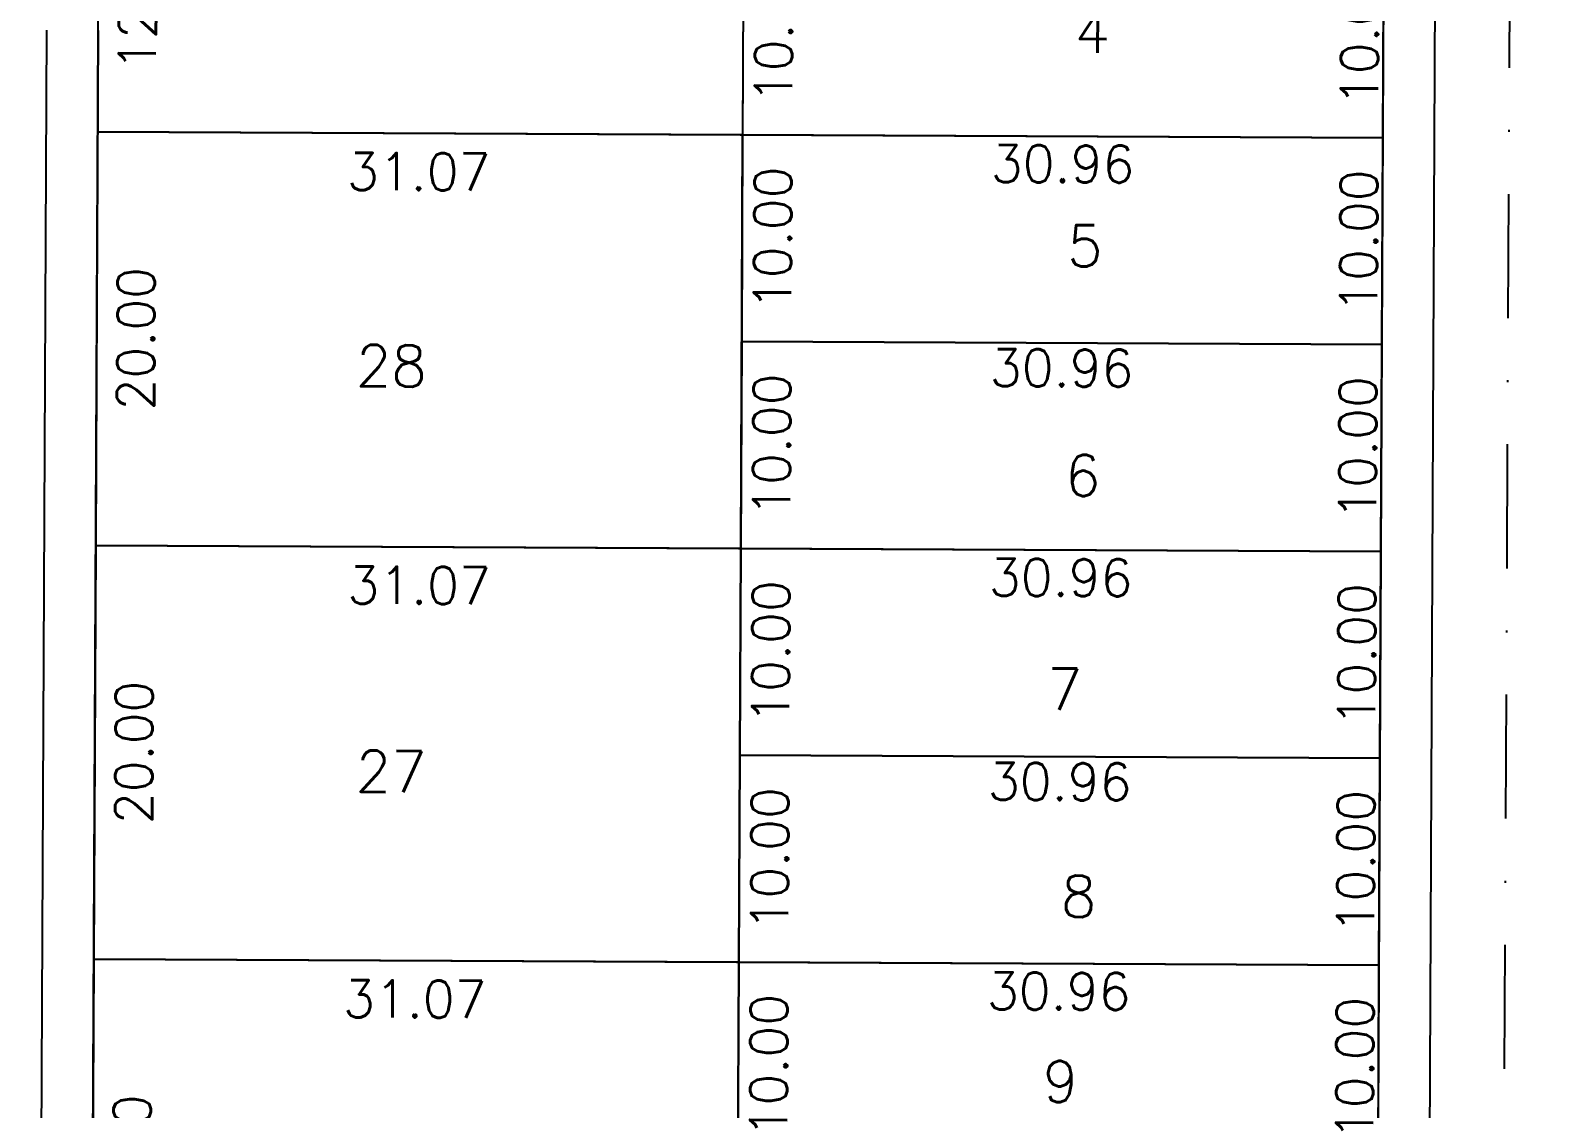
# Model space of a CAD drawing. Header units: millimetres. Extents: x -4430026 to 4783824, y 584 to 9593110.
# Drawn here: x 1678.3 to 1752.2, y 1622.3 to 1674.4 of the extents above; entities that cross this region are included whole.
import ezdxf
from ezdxf.enums import TextEntityAlignment as Align

# ---------------------------------------------------------------- set-up
doc = ezdxf.new("R2010")
doc.units = ezdxf.units.MM
doc.linetypes.add('DASHDOT', pattern=[1, 0.5, -0.25, 0, -0.25])
doc.linetypes.add('HIDDEN2', pattern=[0.1875, 0.125, -0.0625])
for name, color, linetype in [('boundary filipe', 6, 'Continuous'), ('BOUNDARY LOTES', 2, 'Continuous'), ('Calçada', 1, 'Continuous'), ('Cota', 8, 'Continuous'), ('COTAS', 8, 'Continuous'), ('Lotes', 2, 'Continuous'), ('Numero de lotes', 5, 'Continuous'), ('Projeção', 8, 'HIDDEN2'), ('QUADRA', 4, 'Continuous')]:
    doc.layers.add(name, color=color, linetype=linetype)
doc.styles.add('arcad1', font='romans.shx')
doc.styles.add('ROMANS', font='romans.shx')
doc.dimstyles.new('BOLA100', dxfattribs={"dimscale": 0, "dimtxt": 1.9, "dimasz": 0.18, "dimexe": 0.18, "dimexo": 0.063, "dimgap": 0, "dimtad": 1, "dimzin": 4, "dimdsep": 46, "dimtxsty": 'ROMANS', "dimcen": 0.09, "dimse1": 1, "dimse2": 1, "dimsd1": 1, "dimsd2": 1, "dimclrt": 256, "dimaunit": 1, "dimadec": 4, "dimazin": 0, "dimtfac": 1.2, "dimtix": 1, "dimtmove": 2, "dimatfit": 3, "dimfxl": 1, "dimtvp": 2, "dimtolj": 1, "dimtzin": 4, "dimarcsym": 0})
doc.dimstyles.get("Standard").update_dxf_attribs({"dimtxt": 0.18, "dimasz": 0.18, "dimexe": 0.18, "dimexo": 0.0625, "dimgap": 0.09, "dimtad": 0, "dimtih": 1, "dimtoh": 1, "dimdec": 4, "dimzin": 0, "dimdsep": 46, "dimtxsty": 'Standard', "dimcen": 0.09, "dimadec": 0, "dimazin": 0, "dimtfac": 1, "dimtdec": 4, "dimtofl": 0, "dimtmove": 0, "dimatfit": 3, "dimfxl": 1, "dimtolj": 1, "dimtzin": 0, "dimarcsym": 0})

# ---------------------------------------------------------------- blocks, each defined once
blk = doc.blocks.new('*D14066')
at = {"layer": 'DEFPOINTS', "color": 0, "linetype": 'ByBlock'}
for p in [(1750.060929729168, 1724.332923645058), (1749.013449186082, 1503.214673726387), (1751.347637508724, 1503.203616218231)]:
    blk.add_point(p, dxfattribs=at)
at = {"layer": 'COTAS', "linetype": 'ByBlock', "insert": (1750.921388439576, 1613.767241463504), "char_height": 1.9, "attachment_point": 5, "rotation": 89.72858067876712, "style": 'ROMANS'}
blk.add_mtext('\\A1;221.12', dxfattribs=at)
blk = doc.blocks.new('*D8806')
at = {"layer": 'DEFPOINTS', "color": 0}
for p in [(1712.79050283365, 1679.377907089356), (1712.743131404396, 1669.378019292599), (1717.819524472684, 1669.353971423264)]:
    blk.add_point(p, dxfattribs=at)
at = {"layer": 'Lotes', "color": 41, "insert": (1714.243250580479, 1674.370969036174), "char_height": 1.8, "attachment_point": 5, "rotation": 89.72858068828802, "style": 'ROMANS'}
blk.add_mtext('\\A1;10.00', dxfattribs=at)
blk = doc.blocks.new('*D8807')
at = {"layer": 'DEFPOINTS', "color": 0}
for p in [(1712.743131404396, 1669.378019292599), (1712.695759975143, 1659.378131495844), (1717.772153043431, 1659.354083626509)]:
    blk.add_point(p, dxfattribs=at)
at = {"layer": 'Lotes', "color": 41, "insert": (1714.195879151226, 1664.371081239418), "char_height": 1.8, "attachment_point": 5, "rotation": 89.72858068828802, "style": 'ROMANS'}
blk.add_mtext('\\A1;10.00', dxfattribs=at)
blk = doc.blocks.new('*D8808')
at = {"layer": 'DEFPOINTS', "color": 0}
for p in [(1712.695759975143, 1659.378131495844), (1712.64838854589, 1649.378243699089), (1717.724781614177, 1649.354195829754)]:
    blk.add_point(p, dxfattribs=at)
at = {"layer": 'Lotes', "color": 41, "insert": (1714.148507721972, 1654.371193442663), "char_height": 1.8, "attachment_point": 5, "rotation": 89.72858068828802, "style": 'ROMANS'}
blk.add_mtext('\\A1;10.00', dxfattribs=at)
blk = doc.blocks.new('*D8809')
at = {"layer": 'DEFPOINTS', "color": 0}
for p in [(1712.64838854589, 1649.378243699089), (1712.601017116637, 1639.378355902334), (1717.677410184924, 1639.354308032999)]:
    blk.add_point(p, dxfattribs=at)
at = {"layer": 'Lotes', "color": 41, "insert": (1714.10113629272, 1644.371305645908), "char_height": 1.8, "attachment_point": 5, "rotation": 89.72858068828802, "style": 'ROMANS'}
blk.add_mtext('\\A1;10.00', dxfattribs=at)
blk = doc.blocks.new('*D8810')
at = {"layer": 'DEFPOINTS', "color": 0}
for p in [(1712.601017116637, 1639.378355902334), (1712.553645687384, 1629.378468105579), (1717.630038755671, 1629.354420236244)]:
    blk.add_point(p, dxfattribs=at)
at = {"layer": 'Lotes', "color": 41, "insert": (1714.053764863466, 1634.371417849153), "char_height": 1.8, "attachment_point": 5, "rotation": 89.72858068828802, "style": 'ROMANS'}
blk.add_mtext('\\A1;10.00', dxfattribs=at)
blk = doc.blocks.new('*D8811')
at = {"layer": 'DEFPOINTS', "color": 0}
for p in [(1712.553645687384, 1629.378468105579), (1712.506274258131, 1619.378580308824), (1717.582667326418, 1619.354532439489)]:
    blk.add_point(p, dxfattribs=at)
at = {"layer": 'Lotes', "color": 41, "insert": (1714.006393434213, 1624.371530052397), "char_height": 1.8, "attachment_point": 5, "rotation": 89.72858068828802, "style": 'ROMANS'}
blk.add_mtext('\\A1;10.00', dxfattribs=at)
blk = doc.blocks.new('*D8824')
at = {"layer": 'DEFPOINTS', "color": 0}
for p in [(1741.125018400869, 1679.243680933333), (1741.077646971615, 1669.243793136576), (1746.154040039903, 1669.219745267241)]:
    blk.add_point(p, dxfattribs=at)
at = {"layer": 'Lotes', "color": 41, "insert": (1742.577766147698, 1674.236742880151), "char_height": 1.8, "attachment_point": 5, "rotation": 89.72858068828802, "style": 'ROMANS'}
blk.add_mtext('\\A1;10.00', dxfattribs=at)
blk = doc.blocks.new('*D8825')
at = {"layer": 'DEFPOINTS', "color": 0}
for p in [(1741.077646971615, 1669.243793136576), (1741.030275542362, 1659.243905339821), (1746.10666861065, 1659.219857470486)]:
    blk.add_point(p, dxfattribs=at)
at = {"layer": 'Lotes', "color": 41, "insert": (1742.530394718445, 1664.236855083395), "char_height": 1.8, "attachment_point": 5, "rotation": 89.72858068828802, "style": 'ROMANS'}
blk.add_mtext('\\A1;10.00', dxfattribs=at)
blk = doc.blocks.new('*D8826')
at = {"layer": 'DEFPOINTS', "color": 0}
for p in [(1741.030275542362, 1659.243905339821), (1740.982904113109, 1649.244017543066), (1746.059297181397, 1649.219969673731)]:
    blk.add_point(p, dxfattribs=at)
at = {"layer": 'Lotes', "color": 41, "insert": (1742.483023289192, 1654.23696728664), "char_height": 1.8, "attachment_point": 5, "rotation": 89.72858068828802, "style": 'ROMANS'}
blk.add_mtext('\\A1;10.00', dxfattribs=at)
blk = doc.blocks.new('*D8827')
at = {"layer": 'DEFPOINTS', "color": 0}
for p in [(1740.982904113109, 1649.244017543066), (1740.935532683856, 1639.244129746311), (1746.011925752143, 1639.220081876977)]:
    blk.add_point(p, dxfattribs=at)
at = {"layer": 'Lotes', "color": 41, "insert": (1742.435651859939, 1644.237079489885), "char_height": 1.8, "attachment_point": 5, "rotation": 89.72858068828802, "style": 'ROMANS'}
blk.add_mtext('\\A1;10.00', dxfattribs=at)
blk = doc.blocks.new('*D8828')
at = {"layer": 'DEFPOINTS', "color": 0}
for p in [(1740.935532683856, 1639.244129746311), (1740.888161254603, 1629.244241949556), (1745.96455432289, 1629.220194080222)]:
    blk.add_point(p, dxfattribs=at)
at = {"layer": 'Lotes', "color": 41, "insert": (1742.388280430685, 1634.23719169313), "char_height": 1.8, "attachment_point": 5, "rotation": 89.72858068828802, "style": 'ROMANS'}
blk.add_mtext('\\A1;10.00', dxfattribs=at)
blk = doc.blocks.new('*D8829')
at = {"layer": 'DEFPOINTS', "color": 0}
for p in [(1740.888161254603, 1629.244241949556), (1740.84078982535, 1619.244354152801), (1745.917182893637, 1619.220306283466)]:
    blk.add_point(p, dxfattribs=at)
at = {"layer": 'Lotes', "color": 41, "insert": (1742.340909001432, 1624.237303896375), "char_height": 1.8, "attachment_point": 5, "rotation": 89.72858068828802, "style": 'ROMANS'}
blk.add_mtext('\\A1;10.00', dxfattribs=at)
blk = doc.blocks.new('*D8842')
at = {"layer": 'DEFPOINTS', "color": 0}
for p in [(1712.74313140442, 1669.378019297583), (1743.699834418115, 1669.231371325474), (1743.676461401245, 1664.29743646509)]:
    blk.add_point(p, dxfattribs=at)
at = {"layer": 'Cota', "color": 41, "insert": (1728.215163608928, 1667.970720057976), "char_height": 1.8, "attachment_point": 5, "rotation": 359.7285806882942, "style": 'ROMANS'}
blk.add_mtext('\\A1;30.96', dxfattribs=at)
blk = doc.blocks.new('*D8843')
at = {"layer": 'DEFPOINTS', "color": 0}
for p in [(1712.695759968731, 1659.378131500856), (1743.652462984014, 1659.231483523756), (1743.62971722508, 1654.429960051625)]:
    blk.add_point(p, dxfattribs=at)
at = {"layer": 'Cota', "color": 41, "insert": (1728.168419432549, 1658.103243647004), "char_height": 1.8, "attachment_point": 5, "rotation": 359.7285806790694, "style": 'ROMANS'}
blk.add_mtext('\\A1;30.96', dxfattribs=at)
blk = doc.blocks.new('*D8844')
at = {"layer": 'DEFPOINTS', "color": 0}
for p in [(1712.648388539478, 1649.378243704101), (1743.605091553173, 1649.231595731993), (1743.581718536303, 1644.297660871608)]:
    blk.add_point(p, dxfattribs=at)
at = {"layer": 'Cota', "color": 41, "insert": (1728.120420743986, 1647.970944464494), "char_height": 1.8, "attachment_point": 5, "rotation": 359.7285806882942, "style": 'ROMANS'}
blk.add_mtext('\\A1;30.96', dxfattribs=at)
blk = doc.blocks.new('*D8845')
at = {"layer": 'DEFPOINTS', "color": 0}
for p in [(1712.601017107005, 1639.378355907362), (1743.557720122288, 1639.231707930261), (1743.534974363354, 1634.43018445813)]:
    blk.add_point(p, dxfattribs=at)
at = {"layer": 'Cota', "color": 41, "insert": (1728.073676570823, 1638.103468053509), "char_height": 1.8, "attachment_point": 5, "rotation": 359.7285806790694, "style": 'ROMANS'}
blk.add_mtext('\\A1;30.96', dxfattribs=at)
blk = doc.blocks.new('*D8846')
at = {"layer": 'DEFPOINTS', "color": 0}
for p in [(1712.553645677752, 1629.378468110607), (1743.510348691447, 1629.231820138498), (1743.486975674577, 1624.297885278113)]:
    blk.add_point(p, dxfattribs=at)
at = {"layer": 'Cota', "color": 41, "insert": (1728.02567788226, 1627.971168870999), "char_height": 1.8, "attachment_point": 5, "rotation": 359.7285806882942, "style": 'ROMANS'}
blk.add_mtext('\\A1;30.96', dxfattribs=at)
blk = doc.blocks.new('*D8858')
at = {"layer": 'DEFPOINTS', "color": 0}
for p in [(1681.618401857827, 1682.37171224892), (1681.557548023022, 1669.525751515889), (1687.052055286332, 1669.49972295763)]:
    blk.add_point(p, dxfattribs=at)
at = {"layer": 'Lotes', "color": 41, "insert": (1683.482522596903, 1675.939757038676), "char_height": 1.8, "attachment_point": 5, "rotation": 89.72858068828802, "style": 'ROMANS'}
blk.add_mtext('\\A1;12.85', dxfattribs=at)
blk = doc.blocks.new('*D8859')
at = {"layer": 'DEFPOINTS', "color": 0}
for p in [(1681.557548023022, 1669.525751515889), (1681.462805163921, 1649.525975922382), (1686.957312427825, 1649.49994736412)]:
    blk.add_point(p, dxfattribs=at)
at = {"layer": 'Lotes', "color": 41, "insert": (1683.404724250247, 1659.516888875406), "char_height": 1.8, "attachment_point": 5, "rotation": 89.72858068828802, "style": 'ROMANS'}
blk.add_mtext('\\A1;20.00', dxfattribs=at)
blk = doc.blocks.new('*D8860')
at = {"layer": 'DEFPOINTS', "color": 0}
for p in [(1681.462805163921, 1649.525975922382), (1681.368062305414, 1629.526200328872), (1686.862569569318, 1629.50017177061)]:
    blk.add_point(p, dxfattribs=at)
at = {"layer": 'Lotes', "color": 41, "insert": (1683.30998139174, 1639.517113281896), "char_height": 1.8, "attachment_point": 5, "rotation": 89.72858068828802, "style": 'ROMANS'}
blk.add_mtext('\\A1;20.00', dxfattribs=at)
blk = doc.blocks.new('*D8861')
at = {"layer": 'DEFPOINTS', "color": 0}
for p in [(1681.368062305414, 1629.526200328872), (1681.273319446908, 1609.526424735362), (1686.767826710812, 1609.5003961771)]:
    blk.add_point(p, dxfattribs=at)
at = {"layer": 'Lotes', "color": 41, "insert": (1683.215238533234, 1619.517337688386), "char_height": 1.8, "attachment_point": 5, "rotation": 89.72858068828802, "style": 'ROMANS'}
blk.add_mtext('\\A1;20.00', dxfattribs=at)
blk = doc.blocks.new('*D8867')
at = {"layer": 'DEFPOINTS', "color": 0}
for p in [(1681.557548022427, 1669.525751515893), (1712.628691218653, 1669.378561418198), (1712.602827415041, 1663.918833092458)]:
    blk.add_point(p, dxfattribs=at)
at = {"layer": 'Lotes', "color": 41, "insert": (1697.084309531459, 1667.592387748136), "char_height": 1.8, "attachment_point": 5, "rotation": 359.7285806882945, "style": 'ROMANS'}
blk.add_mtext('\\A1;31.07', dxfattribs=at)
blk = doc.blocks.new('*D8868')
at = {"layer": 'DEFPOINTS', "color": 0}
for p in [(1681.577245349665, 1649.525433796783), (1712.64838854589, 1649.378243699089), (1712.622524742278, 1643.91851537335)]:
    blk.add_point(p, dxfattribs=at)
at = {"layer": 'Lotes', "color": 41, "insert": (1697.104006858696, 1647.592070029028), "char_height": 1.8, "attachment_point": 5, "rotation": 359.7285806882945, "style": 'ROMANS'}
blk.add_mtext('\\A1;31.07', dxfattribs=at)
blk = doc.blocks.new('*D8869')
at = {"layer": 'DEFPOINTS', "color": 0}
for p in [(1681.368062305414, 1629.526200328872), (1712.43920550164, 1629.379010231178), (1712.413341698028, 1623.919281905438)]:
    blk.add_point(p, dxfattribs=at)
at = {"layer": 'Lotes', "color": 41, "insert": (1696.894823814446, 1627.592836561116), "char_height": 1.8, "attachment_point": 5, "rotation": 359.7285806882945, "style": 'ROMANS'}
blk.add_mtext('\\A1;31.07', dxfattribs=at)
blk = doc.blocks.new('*D8599')
at = {"layer": 'DEFPOINTS', "color": 0, "linetype": 'ByBlock'}
for p in [(1750.060929729168, 1724.332923645058), (1749.013449186082, 1503.214673726387), (1751.347637508724, 1503.203616218231)]:
    blk.add_point(p, dxfattribs=at)
at = {"layer": 'COTAS', "linetype": 'ByBlock', "insert": (1750.921388439576, 1613.767241463504), "char_height": 1.9, "attachment_point": 5, "rotation": 89.72858067876712, "style": 'ROMANS'}
blk.add_mtext('\\A1;221.12', dxfattribs=at)

msp = doc.modelspace()

# ---------------------------------------------------------------- linework, layer by layer
at = {"layer": 'boundary filipe', "elevation": 2.439200347918005}
msp.add_lwpolyline([(1688.440362633493, 1685.812324287885), (1690.90770900008, 1687.056714558122), (1692.302956474417, 1687.838265049027), (1693.357549780443, 1688.475754044714), (1693.91883808534, 1688.832292956544), (1695.1292479524, 1689.644111706086), (1696.480600040357, 1690.624214876414), (1697.855945867654, 1691.708310310858), (1699.184895458559, 1692.84693177515), (1700.421813436296, 1693.995905199149), (1701.528947285336, 1695.105704724436), (1702.218415821184, 1695.839818319443), (1702.739558651996, 1696.418550123611), (1703.912226907102, 1697.803467306656), (1704.704851206841, 1698.811615871545), (1705.483656770463, 1699.866531429971), (1706.474146572765, 1701.313852063211), (1707.664386969059, 1703.241216767013), (1708.850209045981, 1705.424055045602), (1710.453733851146, 1708.989283265604), (1711.293609922684, 1711.303851458861), (1712.287034593238, 1714.061748746922), (1743.911495024813, 1713.911937472208), (1742.942110643941, 1509.279422386168)], dxfattribs=at)
msp.add_lwpolyline([(1680.796715405499, 1508.917535825607), (1681.580711137648, 1674.415377068861, -0.2751800621661684), (1688.440362631755, 1685.812324286955)], format="xyb", dxfattribs=at)
at = {"layer": 'BOUNDARY LOTES', "elevation": 2.439200347918005}
for points in [[(1743.747205845737, 1679.231259117253), (1712.79050283365, 1679.377907089356), (1712.743131404396, 1669.378019292597), (1743.699834414875, 1669.231371320504)], [(1712.743131404396, 1669.378019292599), (1681.557548022427, 1669.525751515892), (1681.462805162995, 1649.525975922386), (1712.648388545888, 1649.378243699089)], [(1743.699834414872, 1669.231371320504), (1712.743131404396, 1669.378019292599), (1712.695759975143, 1659.378131495846), (1743.652462984014, 1659.231483523758)], [(1743.652462984014, 1659.231483523758), (1712.695759975143, 1659.378131495844), (1712.648388545894, 1649.378243699087), (1743.605091553149, 1649.231595727011)], [(1712.601017116637, 1639.378355902334), (1712.648388545886, 1649.378243699089), (1681.462805165358, 1649.525975922375), (1681.368062305926, 1629.526200328869), (1712.553645687382, 1629.378468105579)], [(1743.605091555516, 1649.231595727002), (1712.648388545888, 1649.378243699087), (1712.601017116637, 1639.378355902334), (1743.557720124653, 1639.23170793025)], [(1743.557720124655, 1639.23170793025), (1712.601017116637, 1639.378355902334), (1712.553645687384, 1629.378468105579), (1743.510348693792, 1629.231820133503)], [(1712.506274258129, 1619.378580308824), (1712.553645687382, 1629.378468105579), (1681.368062305927, 1629.526200328871), (1681.273319446493, 1609.526424735364), (1712.458902828872, 1609.378692512068)], [(1743.510348693788, 1629.231820133505), (1712.553645687384, 1629.378468105579), (1712.506274258131, 1619.378580308824), (1743.462977262929, 1619.231932336757)]]:
    msp.add_lwpolyline(points, close=True, dxfattribs=at)
at = {"layer": 'Calçada'}
for p, q in [((1745.458488425249, 1512.730773348949, 2.439200347918005), (1746.394886973652, 1710.400133885684, 2.439200347918005)), ((1679.080739188458, 1674.427219926267, 2.439200347918005), (1678.313499477861, 1512.466496654905, 2.439200347918005))]:
    msp.add_line(p, q, dxfattribs=at)
at = {"layer": 'Lotes'}
for p, q in [((1712.885245692156, 1699.377682682864, 2.439200347918005), (1711.983807351751, 1509.088252918067, 2.439200347918005)), ((1712.695759975143, 1659.378131495844, 2.439200347918005), (1743.652462984014, 1659.231483523756, 2.439200347918005)), ((1712.601017116637, 1639.378355902334, 2.439200347918005), (1743.557720125508, 1639.231707930246, 2.439200347918005))]:
    msp.add_line(p, q, dxfattribs=at)
at = {"layer": 'Lotes', "extrusion": (-9.237127734246386e-05, -0.01949914560191965, 0.9998098693193332)}
msp.add_line((1681.557548022427, 1669.525751515892, 2.439200347940614), (1743.699834414877, 1669.231371320504, 2.439200347895562), dxfattribs=at)
at = {"layer": 'Lotes', "extrusion": (-9.237127734246387e-05, -0.01949914560191965, 0.9998098693193335)}
for p, q in [((1681.462805163921, 1649.525975922382, 2.439200347940614), (1743.605091556371, 1649.231595726994, 2.439200347895562)), ((1681.368062305414, 1629.526200328872, 2.439200347940614), (1743.510348697864, 1629.231820133484, 2.439200347895562))]:
    msp.add_line(p, q, dxfattribs=at)
at = {"layer": 'Projeção', "linetype": 'DASHDOT', "ltscale": 12}
msp.add_line((1749.013449186089, 1503.214673726383, 2.439200347918005), (1751.097532405903, 1943.154906786128, 2.439200347918005), dxfattribs=at)
at = {"layer": 'QUADRA'}
for p, q in [((1742.942110643941, 1509.279422386165, 2.439200347918005), (1743.89254645247, 1709.911982354113, 2.439200347918005)), ((1681.580711137646, 1674.415377068837, 2.439200347918005), (1680.813471427047, 1512.454653797475, 2.439200347918005))]:
    msp.add_line(p, q, dxfattribs=at)
at = {"layer": 'QUADRA', "elevation": 2.439200347918005}
msp.add_lwpolyline([(1688.440362635857, 1685.812324287874), (1690.907709002445, 1687.056714558111), (1692.302956476781, 1687.838265049016), (1693.357549782808, 1688.475754044703), (1693.918838087705, 1688.832292956533), (1695.129247954764, 1689.644111706075), (1696.480600042721, 1690.624214876403), (1697.855945870019, 1691.708310310848), (1699.184895460923, 1692.846931775139), (1700.421813438661, 1693.995905199137), (1701.528947287701, 1695.105704724425), (1702.218415823548, 1695.839818319432), (1702.739558654361, 1696.418550123599), (1703.912226909467, 1697.803467306645), (1704.704851209205, 1698.811615871534), (1705.483656772827, 1699.86653142996), (1706.474146575129, 1701.3138520632), (1707.664386971424, 1703.241216767002), (1708.850209048346, 1705.424055045592), (1710.45373385351, 1708.989283265593), (1711.293609925049, 1711.30385145885), (1712.287034595602, 1714.06174874691), (1743.911495027178, 1713.911937472197), (1742.942110646306, 1509.279422386157)], dxfattribs=at)
msp.add_lwpolyline([(1680.796715407864, 1508.917535825595), (1681.580711140012, 1674.41537706885, -0.2751800621661684), (1688.440362634119, 1685.812324286943)], format="xyb", dxfattribs=at)

# ---------------------------------------------------------------- texts
at = {"layer": 'Numero de lotes', "style": 'arcad1'}
for s, p in [('4', (1729.655997027725, 1674.336224286169, 2.439200347918005)), ('5', (1729.295118383071, 1664.00668229738, 2.439200347918005)), ('28', (1695.757966494425, 1658.207055946348, 2.439200347918005)), ('6', (1729.185208545301, 1652.899663646397, 2.439200347918005)), ('7', (1728.307148299062, 1642.575239443734, 2.439200347918005)), ('27', (1695.745685508156, 1638.597153290978, 2.439200347918005)), ('8', (1728.990597530079, 1632.557277106818, 2.439200347918005)), ('9', (1728.110022587097, 1623.60756912245, 2.439200347918005))]:
    msp.add_text(s, height=2, rotation=359.4330463924404, dxfattribs=at).set_placement(p, align=Align.MIDDLE_CENTER)

# ---------------------------------------------------------------- dimensions: what is measured, and where the dimension line sits
at = {"layer": 'Cota'}
for p1, p2, distance, picture, middle in [((1712.74313140442, 1669.378019297583, 2.439200347918005), (1743.699834418115, 1669.231371325474, 2.439200347918005), -4.9339902213552795, '*D8842', (1728.215163608928, 1667.970720057976, 2.439200347918005)), ((1712.695759968731, 1659.378131500856, 2.439200347918005), (1743.652462984014, 1659.231483523756, 2.439200347918005), -4.801577347390652, '*D8843', (1728.168419432549, 1658.103243647004, 2.439200347918005)), ((1712.648388539478, 1649.378243704101, 2.439200347918005), (1743.605091553173, 1649.231595731993, 2.439200347918005), -4.93399022135619, '*D8844', (1728.120420743986, 1647.970944464494, 2.439200347918005)), ((1712.601017107005, 1639.378355907362, 2.439200347918005), (1743.557720122288, 1639.231707930262, 2.439200347918005), -4.801577347391561, '*D8845', (1728.073676570823, 1638.103468053509, 2.439200347918005)), ((1712.553645677752, 1629.378468110607, 2.439200347918005), (1743.510348691447, 1629.231820138498, 2.439200347918005), -4.933990221356416, '*D8846', (1728.02567788226, 1627.971168870999, 2.439200347918005))]:
    dim = msp.add_aligned_dim(p1=p1, p2=p2, distance=distance, dimstyle='Standard', override={"dimtxt": 1.8, "dimexo": 0.063, "dimgap": 0, "dimtih": 0, "dimtoh": 0, "dimdec": 2, "dimzin": 4, "dimtxsty": 'ROMANS', "dimse1": 1, "dimse2": 1, "dimsd1": 1, "dimsd2": 1, "dimclrt": 41, "dimtfac": 1.2, "dimtdec": 2, "dimtix": 1, "dimtofl": 1, "dimtmove": 2, "dimfxl": 0.18, "dimfxlon": 1, "dimtvp": 2, "dimtzin": 4}, dxfattribs=at)
    dim.commit()
    dim.dimension.update_dxf_attribs({"geometry": picture, "text_midpoint": middle})
at = {"layer": 'COTAS', "linetype": 'ByBlock'}
for picture in ['*D14066', '*D8599']:
    dim = msp.add_aligned_dim(p1=(1750.060929729168, 1724.332923645058, 2.439200347918005), p2=(1749.013449186082, 1503.214673726387, 2.439200347918005), distance=2.3342145132880407, dimstyle='BOLA100', override={"dimscale": 1, "dimfxl": 0.18}, dxfattribs=at)
    dim.commit()
    dim.dimension.update_dxf_attribs({"geometry": picture, "text_midpoint": (1750.921388439576, 1613.767241463504, 2.439200347918005)})
at = {"layer": 'Lotes'}
for base, p1, p2, angle, picture, middle in [((1687.052055286332, 1669.49972295763, 2.439200347918005), (1681.618401857827, 1682.37171224892, 2.439200347918005), (1681.557548023022, 1669.525751515889, 2.439200347940614), 89.72858068828803, '*D8858', (1683.482522596903, 1675.939757038676, 2.439200347918005)), ((1717.819524472684, 1669.353971423264, 2.439200347918005), (1712.79050283365, 1679.377907089356, 2.439200347918005), (1712.743131404396, 1669.378019292599, 2.439200347918005), 89.72858068828803, '*D8806', (1714.243250580479, 1674.370969036174, 2.439200347918005)), ((1746.154040039903, 1669.219745267241, 2.439200347918005), (1741.125018400869, 1679.243680933333, 2.439200347918005), (1741.077646971615, 1669.243793136576, 2.439200347918005), 89.72858068828803, '*D8824', (1742.577766147698, 1674.236742880151, 2.439200347918005)), ((1686.957312427825, 1649.49994736412, 2.439200347918005), (1681.557548023022, 1669.525751515889, 2.439200347940614), (1681.462805163921, 1649.525975922382, 2.439200347918005), 89.72858068828803, '*D8859', (1683.404724250247, 1659.516888875406, 2.439200347918005)), ((1712.602827415041, 1663.918833092458, 2.439200347918005), (1681.557548022427, 1669.525751515892, 2.439200347918005), (1712.628691218653, 1669.378561418198, 2.439200347918088), 359.7285806882945, '*D8867', (1697.084309531459, 1667.592387748136, 2.439200347918005)), ((1717.772153043431, 1659.354083626509, 2.439200347918005), (1712.743131404396, 1669.378019292599, 2.439200347918005), (1712.695759975143, 1659.378131495844, 2.439200347918005), 89.72858068828803, '*D8807', (1714.195879151226, 1664.371081239418, 2.439200347918005)), ((1746.10666861065, 1659.219857470486, 2.439200347918005), (1741.077646971615, 1669.243793136576, 2.439200347918005), (1741.030275542362, 1659.243905339821, 2.439200347918005), 89.72858068828803, '*D8825', (1742.530394718445, 1664.236855083395, 2.439200347918005)), ((1717.724781614177, 1649.354195829754, 2.439200347918005), (1712.695759975143, 1659.378131495844, 2.439200347918005), (1712.64838854589, 1649.378243699089, 2.439200347918005), 89.72858068828803, '*D8808', (1714.148507721972, 1654.371193442663, 2.439200347918005)), ((1746.059297181397, 1649.219969673731, 2.439200347918005), (1741.030275542362, 1659.243905339821, 2.439200347918005), (1740.982904113109, 1649.244017543066, 2.439200347918005), 89.72858068828803, '*D8826', (1742.483023289192, 1654.23696728664, 2.439200347918005)), ((1686.862569569318, 1629.50017177061, 2.439200347918005), (1681.462805163921, 1649.525975922382, 2.439200347918005), (1681.368062305414, 1629.526200328872, 2.439200347940614), 89.72858068828803, '*D8860', (1683.30998139174, 1639.517113281896, 2.439200347918005)), ((1712.622524742278, 1643.91851537335, 2.439200347917922), (1681.577245349665, 1649.525433796783, 2.439200347917922), (1712.64838854589, 1649.378243699089, 2.439200347918005), 359.7285806882945, '*D8868', (1697.104006858696, 1647.592070029028, 2.439200347917922)), ((1717.677410184924, 1639.354308032999, 2.439200347918005), (1712.64838854589, 1649.378243699089, 2.439200347918005), (1712.601017116637, 1639.378355902334, 2.439200347918005), 89.72858068828803, '*D8809', (1714.10113629272, 1644.371305645908, 2.439200347918005)), ((1746.011925752143, 1639.220081876977, 2.439200347918005), (1740.982904113109, 1649.244017543066, 2.439200347918005), (1740.935532683856, 1639.244129746311, 2.439200347918005), 89.72858068828803, '*D8827', (1742.435651859939, 1644.237079489885, 2.439200347918005)), ((1717.630038755671, 1629.354420236244, 2.439200347918005), (1712.601017116637, 1639.378355902334, 2.439200347918005), (1712.553645687384, 1629.378468105579, 2.439200347918005), 89.72858068828803, '*D8810', (1714.053764863466, 1634.371417849153, 2.439200347918005)), ((1745.96455432289, 1629.220194080222, 2.439200347918005), (1740.935532683856, 1639.244129746311, 2.439200347918005), (1740.888161254603, 1629.244241949556, 2.439200347918005), 89.72858068828803, '*D8828', (1742.388280430685, 1634.23719169313, 2.439200347918005)), ((1686.767826710812, 1609.5003961771, 2.439200347918005), (1681.368062305414, 1629.526200328872, 2.439200347940614), (1681.273319446908, 1609.526424735362, 2.439200347940614), 89.72858068828803, '*D8861', (1683.215238533234, 1619.517337688386, 2.439200347918005)), ((1712.413341698028, 1623.919281905438, 2.439200347918005), (1681.368062305414, 1629.526200328872, 2.439200347918005), (1712.43920550164, 1629.379010231178, 2.439200347918088), 359.7285806882945, '*D8869', (1696.894823814446, 1627.592836561116, 2.439200347918005)), ((1717.582667326418, 1619.354532439489, 2.439200347918005), (1712.553645687384, 1629.378468105579, 2.439200347918005), (1712.506274258131, 1619.378580308824, 2.439200347918005), 89.72858068828803, '*D8811', (1714.006393434213, 1624.371530052397, 2.439200347918005)), ((1745.917182893637, 1619.220306283466, 2.439200347918005), (1740.888161254603, 1629.244241949556, 2.439200347918005), (1740.84078982535, 1619.244354152801, 2.439200347918005), 89.72858068828803, '*D8829', (1742.340909001432, 1624.237303896375, 2.439200347918005))]:
    dim = msp.add_linear_dim(base=base, p1=p1, p2=p2, angle=angle, dimstyle='Standard', override={"dimtxt": 1.8, "dimexo": 0.063, "dimgap": 0, "dimtih": 0, "dimtoh": 0, "dimdec": 2, "dimzin": 4, "dimtxsty": 'ROMANS', "dimse1": 1, "dimse2": 1, "dimsd1": 1, "dimsd2": 1, "dimclrt": 41, "dimtfac": 1.2, "dimtdec": 2, "dimtix": 1, "dimtofl": 1, "dimtmove": 2, "dimfxl": 0.18, "dimfxlon": 1, "dimtvp": 2, "dimtzin": 4}, dxfattribs=at)
    dim.commit()
    dim.dimension.update_dxf_attribs({"geometry": picture, "text_midpoint": middle})

doc.saveas('drawing.dxf')
